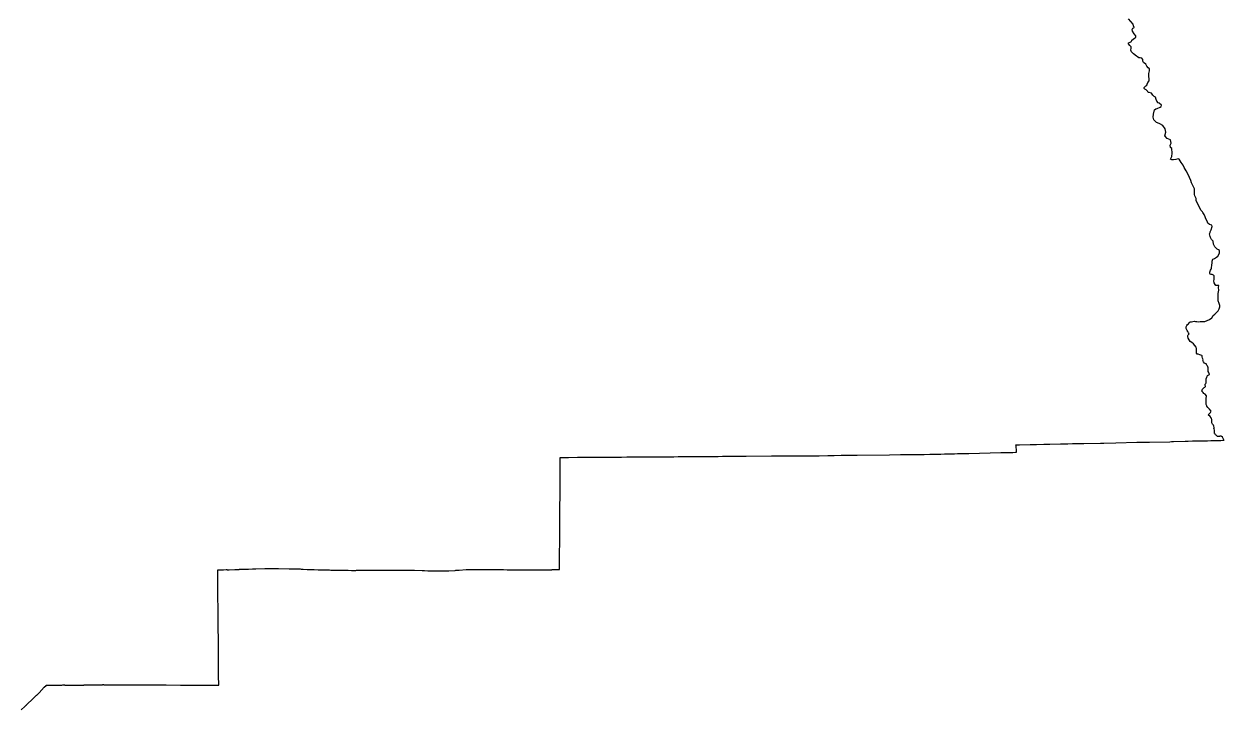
# Model space of a CAD drawing. Extents: x 6438959 to 7279357, y 1424492 to 2039161.
# Drawn here: x 6859158 to 7188524, y 1662697 to 1850929 of the extents above; entities that cross this region are included whole.
import ezdxf

# ---------------------------------------------------------------- set-up
doc = ezdxf.new("R2010")
doc.units = 21
doc.layers.add('COUNTY_BOUNDARY', color=40, linetype='Continuous')

msp = doc.modelspace()

# ---------------------------------------------------------------- linework, layer by layer
at = {"layer": 'COUNTY_BOUNDARY'}
msp.add_lwpolyline([(6858412, 1662697), (6859422, 1663678), (6859498, 1663751), (6859730, 1663977), (6859795, 1664040), (6859859, 1664103), (6859872, 1664113), (6859909, 1664148), (6859920, 1664162), (6859953, 1664194), (6859977, 1664216), (6861612, 1665805), (6862527, 1666693), (6862529, 1666696), (6862653, 1666802), (6862663, 1666810), (6862759, 1666891), (6862791, 1666918), (6862797, 1666924), (6862816, 1666944), (6862822, 1666950), (6862825, 1666953), (6863298, 1667451), (6864726, 1668955), (6865201, 1669457), (6865209, 1669463), (6865233, 1669483), (6865241, 1669489), (6865329, 1669489), (6865594, 1669489), (6865682, 1669489), (6865726, 1669491), (6865858, 1669497), (6865902, 1669499), (6865959, 1669501), (6866178, 1669508), (6866200, 1669508), (6866427, 1669507), (6866723, 1669506), (6867095, 1669511), (6867365, 1669515), (6867393, 1669515), (6867408, 1669516), (6867452, 1669516), (6867467, 1669517), (6867522, 1669518), (6867628, 1669521), (6867686, 1669523), (6867741, 1669525), (6867789, 1669526), (6867818, 1669527), (6867823, 1669527), (6867955, 1669530), (6868202, 1669534), (6868856, 1669547), (6869426, 1669552), (6869584, 1669553), (6869833, 1669557), (6870045, 1669557), (6870113, 1669557), (6870312, 1669557), (6870348, 1669556), (6870382, 1669551), (6871072, 1669549), (6871347, 1669548), (6871712, 1669547), (6873013, 1669544), (6874243, 1669541), (6874411, 1669540), (6874993, 1669539), (6875541, 1669537), (6875553, 1669540), (6875585, 1669547), (6875595, 1669549), (6875613, 1669555), (6875668, 1669573), (6875686, 1669580), (6875698, 1669580), (6875772, 1669579), (6876046, 1669580), (6877051, 1669586), (6877127, 1669586), (6877464, 1669591), (6877487, 1669591), (6877558, 1669592), (6877770, 1669597), (6877841, 1669599), (6877864, 1669599), (6877931, 1669601), (6877953, 1669602), (6878022, 1669603), (6878229, 1669609), (6878263, 1669610), (6878286, 1669610), (6878298, 1669605), (6878918, 1669608), (6879392, 1669617), (6879739, 1669625), (6880165, 1669628), (6880526, 1669642), (6880540, 1669643), (6880597, 1669639), (6880643, 1669642), (6880647, 1669642), (6880659, 1669642), (6880662, 1669643), (6880692, 1669644), (6880779, 1669649), (6880808, 1669651), (6880820, 1669652), (6880856, 1669653), (6880867, 1669655), (6880880, 1669655), (6880902, 1669657), (6880912, 1669658), (6880917, 1669657), (6880920, 1669660), (6880925, 1669660), (6880937, 1669658), (6880947, 1669656), (6880965, 1669653), (6881113, 1669638), (6881275, 1669629), (6881446, 1669622), (6881532, 1669619), (6881818, 1669620), (6882465, 1669620), (6882782, 1669614), (6883005, 1669617), (6883207, 1669614), (6883308, 1669611), (6883470, 1669616), (6883509, 1669615), (6883535, 1669615), (6883606, 1669612), (6884014, 1669610), (6884455, 1669611), (6885163, 1669601), (6885855, 1669589), (6885878, 1669589), (6886177, 1669631), (6886231, 1669623), (6886530, 1669623), (6887022, 1669616), (6887230, 1669615), (6887534, 1669616), (6887908, 1669611), (6888863, 1669613), (6889309, 1669605), (6889709, 1669609), (6890163, 1669604), (6890390, 1669601), (6891023, 1669595), (6891416, 1669593), (6891442, 1669591), (6891451, 1669590), (6891459, 1669589), (6891467, 1669589), (6891994, 1669587), (6892092, 1669587), (6892687, 1669575), (6893356, 1669575), (6893576, 1669573), (6894103, 1669569), (6894476, 1669562), (6895399, 1669565), (6896767, 1669571), (6898186, 1669562), (6902093, 1669538), (6902194, 1669537), (6902425, 1669534), (6902631, 1669531), (6903117, 1669533), (6903348, 1669535), (6903614, 1669529), (6903964, 1669523), (6904411, 1669525), (6904677, 1669527), (6904681, 1669527), (6904695, 1669527), (6904700, 1669527), (6904749, 1669527), (6905213, 1669526), (6905339, 1669526), (6906751, 1669523), (6907264, 1669522), (6907277, 1669513), (6907287, 1669513), (6907292, 1669513), (6907318, 1669513), (6907328, 1669513), (6907341, 1669512), (6908305, 1669512), (6908641, 1669510), (6908676, 1669510), (6909944, 1669503), (6909968, 1669510), (6910014, 1669511), (6910031, 1669512), (6910037, 1669513), (6910544, 1669510), (6912081, 1669503), (6912593, 1669502), (6912590, 1670013), (6912580, 1671594), (6912576, 1672121), (6912574, 1672615), (6912567, 1674096), (6912565, 1674590), (6912566, 1674625), (6912566, 1674734), (6912566, 1674769), (6912566, 1674774), (6912564, 1675291), (6912557, 1676855), (6912555, 1677377), (6912554, 1677417), (6912553, 1677592), (6912548, 1678238), (6912547, 1678454), (6912540, 1680050), (6912540, 1680059), (6912535, 1680576), (6912528, 1680903), (6912521, 1681401), (6912516, 1681930), (6912505, 1682632), (6912507, 1682685), (6912500, 1683213), (6912488, 1684014), (6912482, 1684796), (6912478, 1685324), (6912479, 1685350), (6912483, 1685423), (6912483, 1685428), (6912480, 1685463), (6912480, 1685486), (6912479, 1685558), (6912478, 1685582), (6912477, 1685638), (6912462, 1686381), (6912461, 1686588), (6912459, 1686697), (6912459, 1686720), (6912458, 1686743), (6912458, 1686766), (6912456, 1686881), (6912451, 1687430), (6912446, 1687954), (6912437, 1688501), (6912435, 1688604), (6912431, 1688910), (6912429, 1689013), (6912429, 1689115), (6912429, 1689424), (6912429, 1689527), (6912428, 1689634), (6912423, 1689957), (6912421, 1690065), (6912415, 1690577), (6912420, 1690620), (6912422, 1690636), (6912422, 1690715), (6912421, 1690949), (6912420, 1691028), (6912418, 1691227), (6912416, 1691458), (6912412, 1691786), (6912405, 1692341), (6912401, 1692748), (6912399, 1693052), (6912397, 1693178), (6912397, 1693204), (6912396, 1693336), (6912391, 1693812), (6912389, 1693947), (6912389, 1693956), (6912390, 1694635), (6912392, 1695082), (6912388, 1695844), (6912382, 1696683), (6912364, 1697905), (6912360, 1698541), (6912351, 1699032), (6912344, 1699650), (6912343, 1699925), (6912340, 1700626), (6912335, 1700834), (6912329, 1701137), (6912349, 1701140), (6912409, 1701151), (6912429, 1701155), (6912666, 1701155), (6913374, 1701156), (6913610, 1701157), (6913640, 1701157), (6913878, 1701172), (6914681, 1701225), (6914948, 1701243), (6914952, 1701187), (6915475, 1701201), (6917044, 1701245), (6917567, 1701260), (6917613, 1701260), (6917707, 1701265), (6918126, 1701290), (6918177, 1701293), (6918229, 1701300), (6918265, 1701306), (6918403, 1701311), (6918815, 1701327), (6918910, 1701331), (6918952, 1701333), (6919228, 1701340), (6920057, 1701361), (6920333, 1701368), (6920413, 1701370), (6920654, 1701376), (6920734, 1701379), (6921877, 1701407), (6922822, 1701431), (6925304, 1701495), (6926167, 1701517), (6926295, 1701521), (6926446, 1701524), (6926771, 1701532), (6927746, 1701555), (6927968, 1701561), (6928071, 1701564), (6928969, 1701535), (6931897, 1701474), (6933518, 1701442), (6934980, 1701387), (6934986, 1701387), (6935248, 1701364), (6935475, 1701355), (6935721, 1701343), (6935749, 1701343), (6936911, 1701291), (6937172, 1701279), (6938050, 1701241), (6938150, 1701236), (6938280, 1701231), (6938671, 1701213), (6938801, 1701208), (6939939, 1701181), (6942978, 1701111), (6943353, 1701102), (6944103, 1701085), (6944490, 1701079), (6944906, 1701072), (6946151, 1701052), (6946566, 1701045), (6946807, 1701041), (6947529, 1701030), (6947769, 1701027), (6948092, 1701021), (6949059, 1701006), (6949381, 1701001), (6949590, 1701005), (6950214, 1701016), (6950422, 1701020), (6950449, 1701021), (6950518, 1701022), (6950530, 1701023), (6950557, 1701023), (6951184, 1701035), (6953065, 1701070), (6953691, 1701082), (6953723, 1701083), (6953801, 1701086), (6954129, 1701096), (6954238, 1701099), (6954318, 1701101), (6954558, 1701105), (6954638, 1701107), (6959415, 1701097), (6959651, 1701096), (6959892, 1701096), (6960708, 1701081), (6961707, 1701062), (6962783, 1701071), (6962820, 1701071), (6962850, 1701071), (6964752, 1701084), (6965652, 1701071), (6965707, 1701071), (6966343, 1701047), (6968416, 1700970), (6968937, 1700951), (6969106, 1700945), (6970027, 1700911), (6970474, 1700893), (6971311, 1700892), (6971346, 1700892), (6973536, 1700892), (6974057, 1700892), (6974700, 1700892), (6975766, 1700892), (6975802, 1700895), (6977473, 1701012), (6977497, 1701014), (6977532, 1701016), (6977709, 1701028), (6977768, 1701033), (6977807, 1701036), (6978583, 1701091), (6980556, 1701231), (6980678, 1701240), (6981029, 1701240), (6981845, 1701242), (6982512, 1701243), (6984513, 1701246), (6985179, 1701248), (6985719, 1701249), (6988563, 1701225), (6990758, 1701206), (6991780, 1701198), (6993259, 1701187), (6994817, 1701177), (6995059, 1701160), (6995103, 1701161), (6995887, 1701169), (6996444, 1701170), (6996542, 1701170), (6997415, 1701170), (6997471, 1701172), (6998769, 1701173), (6998802, 1701173), (6998841, 1701173), (7001030, 1701177), (7001158, 1701177), (7001426, 1701179), (7001443, 1701160), (7001622, 1701163), (7002158, 1701171), (7002337, 1701174), (7002647, 1701179), (7003575, 1701194), (7003884, 1701199), (7003930, 1701200), (7004038, 1701202), (7004067, 1701202), (7004112, 1701203), (7004223, 1701205), (7004327, 1701207), (7006046, 1701234), (7006169, 1701236), (7006153, 1701584), (7006183, 1706131), (7006198, 1708259), (7006203, 1708970), (7006221, 1711672), (7006252, 1716365), (7006269, 1718906), (7006272, 1719321), (7006280, 1720559), (7006282, 1720971), (7006285, 1721261), (7006290, 1722134), (7006292, 1722427), (7006297, 1723124), (7006297, 1723232), (7006299, 1723478), (7006313, 1725580), (7006321, 1726787), (7006322, 1726902), (7006334, 1728692), (7006334, 1728754), (7006335, 1728796), (7006336, 1728943), (7006336, 1729006), (7006338, 1729303), (7006339, 1729444), (7006341, 1729778), (7006343, 1730110), (7006346, 1730493), (7006348, 1730760), (7006349, 1730935), (7006350, 1731199), (7006351, 1731361), (7006354, 1731824), (7006355, 1731848), (7006355, 1732011), (7006499, 1732011), (7006772, 1732013), (7006928, 1732014), (7007071, 1732014), (7007377, 1732016), (7008294, 1732021), (7008600, 1732023), (7011072, 1732038), (7011325, 1732039), (7011775, 1732042), (7012109, 1732044), (7012496, 1732046), (7014868, 1732061), (7015262, 1732064), (7016390, 1732071), (7016770, 1732074), (7017047, 1732076), (7018769, 1732087), (7019342, 1732091), (7019377, 1732090), (7019381, 1732090), (7019481, 1732091), (7019516, 1732091), (7019632, 1732090), (7019977, 1732089), (7020092, 1732089), (7020188, 1732090), (7020485, 1732093), (7021665, 1732103), (7022058, 1732107), (7023166, 1732114), (7024623, 1732123), (7027154, 1732139), (7027616, 1732141), (7029967, 1732157), (7031277, 1732165), (7032502, 1732174), (7032854, 1732182), (7034125, 1732189), (7034964, 1732194), (7035618, 1732197), (7037355, 1732207), (7037553, 1732208), (7038667, 1732215), (7042985, 1732245), (7044292, 1732254), (7046143, 1732267), (7049441, 1732291), (7049696, 1732293), (7050864, 1732302), (7051751, 1732308), (7051825, 1732309), (7053147, 1732319), (7053310, 1732319), (7054105, 1732326), (7055618, 1732337), (7057339, 1732350), (7064304, 1732403), (7064548, 1732405), (7065019, 1732415), (7065370, 1732416), (7065427, 1732417), (7065782, 1732418), (7066646, 1732423), (7067052, 1732425), (7067185, 1732427), (7067375, 1732428), (7068345, 1732436), (7068427, 1732437), (7068492, 1732437), (7068667, 1732439), (7069768, 1732447), (7073070, 1732474), (7074171, 1732483), (7074207, 1732393), (7074604, 1732401), (7076040, 1732433), (7076517, 1732444), (7076541, 1732444), (7077387, 1732463), (7079746, 1732517), (7079994, 1732522), (7080863, 1732543), (7081506, 1732557), (7083433, 1732600), (7084075, 1732615), (7084129, 1732615), (7084291, 1732616), (7084344, 1732617), (7084445, 1732618), (7084746, 1732620), (7084846, 1732622), (7087817, 1732649), (7096729, 1732733), (7099700, 1732763), (7101730, 1732785), (7106261, 1732839), (7107817, 1732869), (7109844, 1732909), (7110013, 1732913), (7110520, 1732924), (7110689, 1732928), (7110717, 1732929), (7110802, 1732931), (7110830, 1732932), (7111765, 1732953), (7114571, 1733017), (7115333, 1733035), (7115505, 1733039), (7118454, 1733107), (7127300, 1733313), (7130248, 1733382), (7130439, 1733387), (7130519, 1733389), (7131331, 1733408), (7131602, 1733414), (7131567, 1733822), (7131461, 1735045), (7131426, 1735453), (7132411, 1735474), (7135367, 1735535), (7136352, 1735556), (7137027, 1735570), (7139050, 1735614), (7139725, 1735629), (7140717, 1735651), (7143692, 1735718), (7144684, 1735740), (7144686, 1735737), (7144692, 1735727), (7144694, 1735724), (7144792, 1735728), (7145085, 1735738), (7145183, 1735742), (7145231, 1735743), (7145628, 1735752), (7146964, 1735780), (7147409, 1735790), (7147409, 1735801), (7147930, 1735809), (7149494, 1735833), (7149991, 1735842), (7150015, 1735842), (7154630, 1735916), (7154714, 1735885), (7154752, 1735871), (7154794, 1735884), (7154907, 1735919), (7155312, 1735927), (7155554, 1735931), (7158815, 1736013), (7164569, 1736157), (7168051, 1736229), (7173681, 1736324), (7174119, 1736332), (7174582, 1736340), (7174615, 1736357), (7174654, 1736411), (7177861, 1736475), (7178653, 1736489), (7179852, 1736512), (7179923, 1736514), (7180019, 1736516), (7180132, 1736518), (7180196, 1736521), (7180190, 1736509), (7180201, 1736520), (7180205, 1736520), (7180504, 1736526), (7180504, 1736518), (7181107, 1736536), (7181152, 1736539), (7181727, 1736550), (7183454, 1736583), (7184029, 1736595), (7184928, 1736614), (7185255, 1736621), (7186481, 1736648), (7187000, 1736659), (7187625, 1736679), (7188524, 1736709), (7188511, 1736731), (7188360, 1736909), (7188358, 1736982), (7188140, 1737560), (7188108, 1737669), (7188048, 1737740), (7188047, 1737777), (7187987, 1737812), (7187930, 1737774), (7187842, 1737772), (7187753, 1737806), (7187664, 1737841), (7187606, 1737839), (7187519, 1737801), (7187402, 1737798), (7187256, 1737758), (7187139, 1737756), (7187022, 1737753), (7186875, 1737750), (7186757, 1737784), (7186609, 1737853), (7186458, 1738032), (7186399, 1738067), (7186191, 1738208), (7185993, 1738531), (7185948, 1738566), (7185947, 1738603), (7185916, 1738675), (7185915, 1738748), (7185910, 1738966), (7185904, 1739221), (7185901, 1739330), (7185897, 1739512), (7185801, 1739874), (7185770, 1739946), (7185793, 1740202), (7185756, 1740565), (7185604, 1740817), (7185392, 1741103), (7185299, 1741320), (7185206, 1741536), (7185171, 1741790), (7185166, 1742009), (7185162, 1742191), (7185156, 1742445), (7185123, 1742627), (7184971, 1742878), (7184729, 1743200), (7184220, 1743662), (7184248, 1743736), (7184533, 1744070), (7184763, 1744257), (7184791, 1744331), (7184987, 1744736), (7184566, 1745200), (7184115, 1745736), (7183843, 1746094), (7183812, 1746172), (7183656, 1746563), (7183632, 1746931), (7183612, 1747218), (7183595, 1747982), (7183613, 1748456), (7183726, 1748641), (7183721, 1748896), (7183388, 1749361), (7183180, 1749466), (7183003, 1749535), (7182821, 1749786), (7182460, 1750215), (7182514, 1750434), (7182624, 1750728), (7182853, 1750988), (7183054, 1751175), (7183255, 1751325), (7183428, 1751438), (7183389, 1751875), (7183384, 1752093), (7183498, 1752241), (7183669, 1752445), (7183642, 1753624), (7183699, 1753735), (7183804, 1753989), (7183876, 1754168), (7183886, 1754283), (7184000, 1754458), (7184190, 1754574), (7184394, 1754688), (7184533, 1754744), (7184534, 1754873), (7184446, 1755019), (7184367, 1755131), (7184325, 1755312), (7184222, 1755622), (7184215, 1755798), (7184216, 1755922), (7184167, 1756261), (7184136, 1756513), (7184152, 1756643), (7184128, 1756786), (7184067, 1756910), (7183960, 1757026), (7183922, 1757151), (7183889, 1757255), (7183773, 1757351), (7183716, 1757463), (7183678, 1757600), (7183611, 1757744), (7183550, 1757676), (7183157, 1757908), (7182881, 1758216), (7182779, 1758410), (7182747, 1758580), (7182761, 1758757), (7182744, 1759017), (7182640, 1759276), (7182491, 1759606), (7182510, 1759841), (7182429, 1759932), (7182125, 1760052), (7181870, 1760169), (7181394, 1760307), (7181162, 1760369), (7181013, 1760654), (7180969, 1761280), (7180952, 1761896), (7180884, 1762237), (7180475, 1762700), (7180134, 1763163), (7179691, 1763541), (7179255, 1763850), (7178951, 1764242), (7178715, 1764712), (7178586, 1765153), (7178609, 1765457), (7178728, 1765643), (7178909, 1765786), (7178974, 1765929), (7178801, 1766219), (7178585, 1766525), (7178413, 1766788), (7178120, 1767392), (7178121, 1767841), (7178309, 1768179), (7178488, 1768464), (7178794, 1768696), (7178945, 1768916), (7178977, 1768943), (7179241, 1769165), (7179593, 1769228), (7179978, 1769318), (7180401, 1769368), (7180712, 1769314), (7181105, 1769266), (7181432, 1769237), (7181954, 1769285), (7182234, 1769308), (7182644, 1769288), (7182975, 1769271), (7183287, 1769267), (7183868, 1769594), (7184572, 1769875), (7185177, 1770340), (7185520, 1770903), (7186006, 1771330), (7186437, 1771809), (7186904, 1772262), (7187235, 1772819), (7187414, 1773285), (7187357, 1773677), (7187232, 1774221), (7186945, 1774928), (7186892, 1775593), (7186917, 1776441), (7186926, 1776970), (7187078, 1777879), (7187050, 1778654), (7187075, 1779137), (7186950, 1779176), (7186757, 1779216), (7186307, 1779216), (7186092, 1779451), (7185834, 1779924), (7185777, 1780418), (7185780, 1780845), (7185851, 1781132), (7185859, 1781735), (7185861, 1781856), (7185750, 1781902), (7185614, 1782046), (7185291, 1782186), (7185018, 1782182), (7184768, 1782260), (7184665, 1782482), (7184662, 1782844), (7184706, 1783081), (7184832, 1783383), (7184990, 1783619), (7185097, 1783831), (7185095, 1784036), (7185218, 1784731), (7185291, 1785388), (7185281, 1785825), (7185473, 1786412), (7185936, 1786605), (7186438, 1786964), (7186829, 1787244), (7187278, 1788056), (7187262, 1788747), (7187053, 1788961), (7186668, 1789134), (7186010, 1789775), (7185613, 1790531), (7185506, 1791366), (7185086, 1791830), (7184851, 1792311), (7184717, 1792586), (7184525, 1793310), (7184692, 1793678), (7184747, 1793862), (7184997, 1794414), (7185240, 1795330), (7185172, 1795729), (7184583, 1795934), (7184107, 1796287), (7183860, 1796828), (7183583, 1797441), (7183335, 1798054), (7183058, 1798667), (7182754, 1799206), (7182603, 1799385), (7182513, 1799492), (7182183, 1799849), (7180895, 1802515), (7180923, 1802552), (7180921, 1802625), (7180883, 1803025), (7180544, 1803782), (7180448, 1804180), (7180412, 1804471), (7180429, 1805017), (7180385, 1805672), (7180074, 1806466), (7179645, 1807331), (7179425, 1808018), (7179086, 1808811), (7178717, 1809604), (7178168, 1810611), (7177562, 1811581), (7177286, 1812158), (7176772, 1812911), (7176225, 1813846), (7175902, 1813911), (7175291, 1813788), (7174680, 1813629), (7174183, 1813654), (7173857, 1813865), (7174249, 1814603), (7174316, 1815515), (7174171, 1816786), (7173844, 1817034), (7173742, 1817687), (7174050, 1818277), (7173826, 1819146), (7172942, 1819490), (7172310, 1820277), (7172523, 1821229), (7172384, 1822209), (7171780, 1823070), (7170923, 1823524), (7170744, 1823605), (7170008, 1823941), (7169291, 1824653), (7169100, 1825377), (7169198, 1826217), (7169406, 1827351), (7169809, 1827615), (7170157, 1827732), (7171025, 1828115), (7171255, 1828302), (7171334, 1828668), (7171330, 1828676), (7170757, 1829238), (7170425, 1829290), (7170048, 1829747), (7169868, 1830196), (7169720, 1830817), (7169372, 1831054), (7168960, 1831426), (7168667, 1831970), (7168027, 1832153), (7167722, 1832097), (7167529, 1832509), (7167191, 1832882), (7166821, 1833033), (7166632, 1833262), (7166627, 1833531), (7167108, 1833932), (7167360, 1834170), (7167478, 1834405), (7167652, 1834861), (7168008, 1835369), (7168010, 1835895), (7167885, 1836553), (7167868, 1837385), (7168098, 1838074), (7168039, 1838599), (7167678, 1838861), (7167337, 1839380), (7167092, 1839938), (7166410, 1840389), (7166243, 1840740), (7166233, 1841205), (7166006, 1841519), (7165539, 1841631), (7165147, 1841623), (7165091, 1841689), (7165034, 1841756), (7164537, 1842113), (7163678, 1842756), (7163128, 1843295), (7162959, 1843769), (7163022, 1844296), (7163039, 1844663), (7162700, 1845060), (7162348, 1845469), (7162355, 1845726), (7162767, 1845942), (7163093, 1846169), (7163244, 1846527), (7163981, 1847019), (7164283, 1847233), (7164286, 1847649), (7163882, 1848240), (7163426, 1848952), (7163281, 1849451), (7163531, 1849823), (7163774, 1849865), (7163907, 1849965), (7163727, 1850389), (7163569, 1850888), (7162327, 1852331)], dxfattribs=at)

doc.saveas('drawing.dxf')
